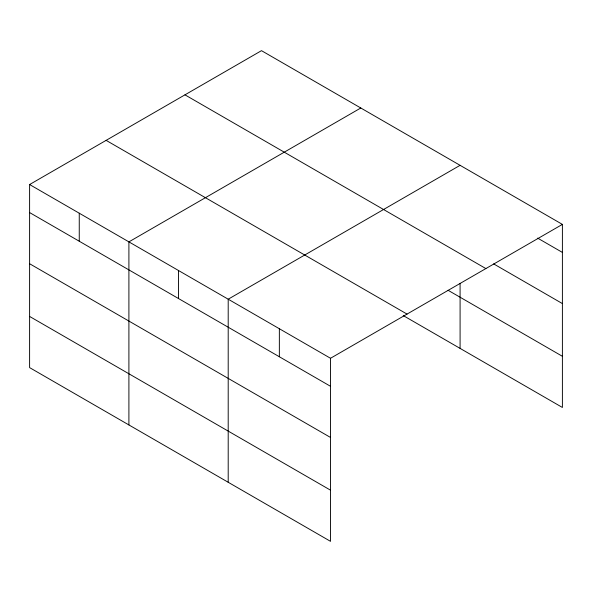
<?xml version="1.0" encoding="UTF-8"?>
<svg xmlns="http://www.w3.org/2000/svg" width="592" height="592" viewBox="0 0 592 592"><rect width="100%" height="100%" fill="white"/><g stroke="black" fill="none" stroke-linecap="round" stroke-linejoin="round"><path stroke-width="0.89" d="M330.514 437.458L330.514 358.271L29.6 184.541L29.6 367.61L330.514 541.34L330.514 437.458L29.6 263.729M403.233 315.566L562.4 407.459L562.4 224.39L261.486 50.66L29.6 184.541M360.787 107.996L128.901 241.876L128.901 424.938M460.088 165.323L228.201 299.204L228.201 482.265M330.514 358.271L562.4 224.39M537.625 238.11L562.4 252.414M493.661 263.891L562.4 303.578M184.963 94.846L485.877 268.576M448.077 290.287L562.4 356.295M106.123 140.363L407.037 314.093M29.6 212.565L330.514 386.295M29.6 316.439L330.514 490.169M460.088 283.353L460.088 348.392M279.357 328.738L279.357 356.761M178.555 270.537L178.555 298.56M79.254 213.209L79.254 241.225"/></g></svg>
